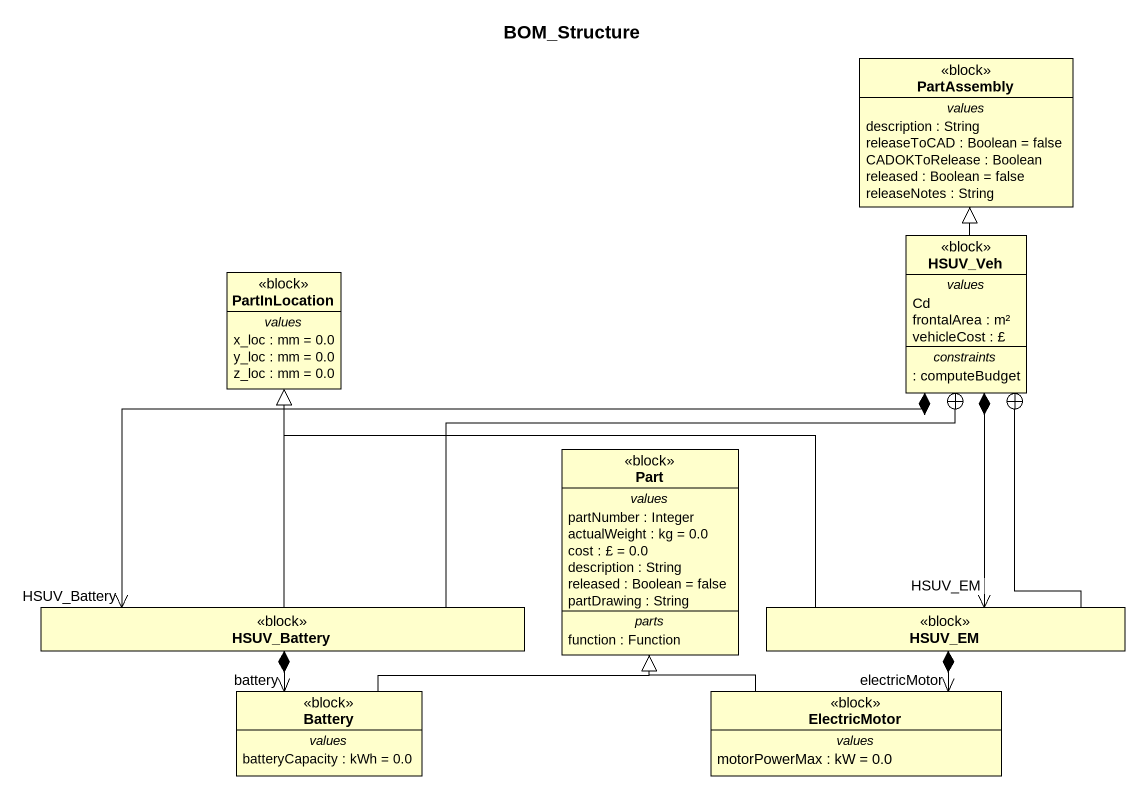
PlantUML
@startuml
title BOM_Structure
hide circle
hide empty members
class PartAssembly <<block>> {
  -- values --
  description : String
  releaseToCAD : Boolean = false
  CADOKToRelease : Boolean
  released : Boolean = false
  releaseNotes : String
}
class HSUV_Veh <<block>> {
  -- values --
  Cd
  frontalArea : m²
  vehicleCost : £
  -- constraints --
  : computeBudget
}
class PartInLocation <<block>> {
  -- values --
  x_loc : mm = 0.0
  y_loc : mm = 0.0
  z_loc : mm = 0.0
}
class Part <<block>> {
  -- values --
  partNumber : Integer
  actualWeight : kg = 0.0
  cost : £ = 0.0
  description : String
  released : Boolean = false
  partDrawing : String
  -- parts --
  function : Function
}
class HSUV_Battery <<block>>
class HSUV_EM <<block>>
class Battery <<block>> {
  -- values --
  batteryCapacity : kWh = 0.0
}
class ElectricMotor <<block>> {
  -- values --
  motorPowerMax : kW = 0.0
}
HSUV_Veh -up-|> PartAssembly
HSUV_Veh *-left-> "HSUV_Battery" HSUV_Battery
HSUV_Veh *--> "HSUV_EM" HSUV_EM
HSUV_Battery -right-+ HSUV_Veh
HSUV_Battery -up-|> PartInLocation
HSUV_Battery *--> "battery" Battery
HSUV_EM -up-+ HSUV_Veh
HSUV_EM -left-|> PartInLocation
HSUV_EM *--> "electricMotor" ElectricMotor
Battery -right-|> Part
ElectricMotor -up-|> Part
@enduml
